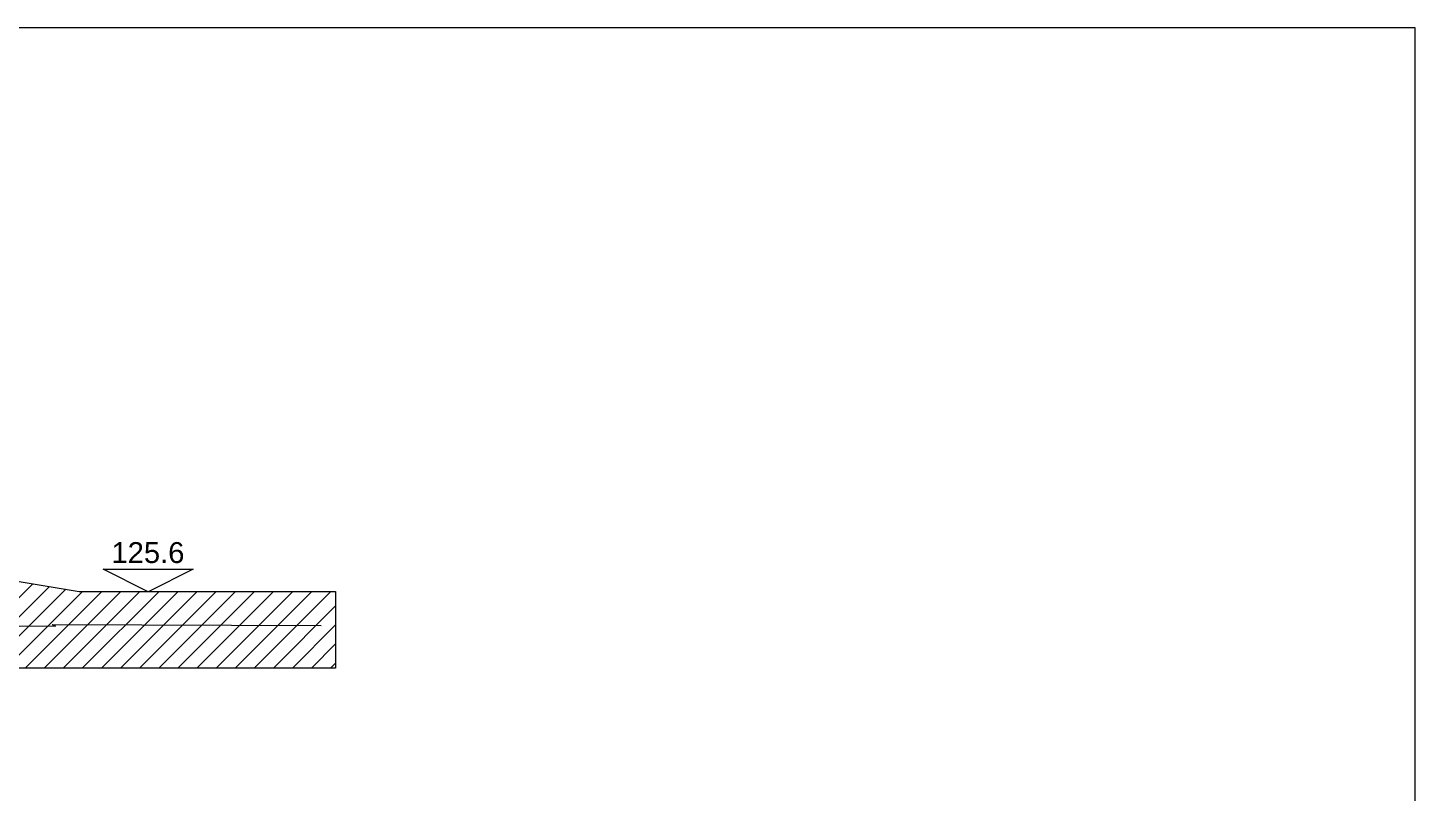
# Model space of a CAD drawing. Header units: metres. Extents: x -36.1 to 26, y -0.1 to 41.9.
# Drawn here: x 10.55 to 25.96, y 33.36 to 41.86 of the extents above; entities that cross this region are included whole.
import ezdxf
from ezdxf.enums import TextEntityAlignment as Align
from ezdxf.lldxf.tags import DXFTag

# ---------------------------------------------------------------- set-up
doc = ezdxf.new("R2010")
doc.units = ezdxf.units.M
doc.header["$MEASUREMENT"] = 0
doc.layers.add('Calque commun', color=7, linetype='Continuous')
doc.layers.add('Cotations', color=7, linetype='Continuous')
doc.styles.add('Arial6', font='arial.ttf', dxfattribs={"height": 0.231939})
tags = doc.linetypes.add('HIDDEN', pattern=[0.375, 0.25, -0.125]).pattern_tags.tags
tags[6:7] = [DXFTag(74, 4), DXFTag(75, 0), DXFTag(340, '0'), DXFTag(46, 1.0), DXFTag(50, 0.0), DXFTag(44, 0.0), DXFTag(45, 0.0)]
tags[4:5] = [DXFTag(74, 4), DXFTag(75, 0), DXFTag(340, '0'), DXFTag(46, 1.0), DXFTag(50, 0.0), DXFTag(44, 0.0), DXFTag(45, 0.0)]

# ---------------------------------------------------------------- blocks, each defined once
blk = doc.blocks.new('Block4')
at = {"layer": 'Calque commun', "color": 0, "linetype": 'Continuous', "lineweight": 9}
blk.add_line((-0.55, 0), (0.55, 0), dxfattribs=at)
blk.add_polyline3d([(-0.5, 0.25, 0), (0, 0, 0), (0.5, 0.25, 0), (-0.5, 0.25, 0)], dxfattribs=at)
blk = doc.blocks.new('Lvl1')
at = {"layer": 'Calque commun', "color": 0, "linetype": 'ByBlock', "lineweight": -2}
blk.add_blockref('Block4', (0, 0), dxfattribs=at)
blk = doc.blocks.new('new226')
at = {"layer": 'Cotations', "color": 250, "linetype": 'ByBlock', "lineweight": -2, "extrusion": (0, 0, -1), "xscale": -1, "yscale": -1, "zscale": -1, "rotation": -180}
blk.add_blockref('Lvl1', (-11.887, 35.591), dxfattribs=at)
at = {"layer": 'Cotations', "color": 212, "linetype": 'ByBlock', "lineweight": -2, "style": 'Arial6'}
blk.add_text('125.6', height=0.2319, dxfattribs=at).set_placement((11.886, 35.841), align=Align.BOTTOM_CENTER)
blk = doc.blocks.new('hatch14')
at = {"layer": 'Calque commun', "color": 7, "linetype": 'Continuous', "lineweight": 9}
for p, q in [((9.672, 34.744), (10.609, 35.681)), ((9.885, 34.744), (10.791, 35.651)), ((10.097, 34.744), (10.973, 35.62)), ((10.309, 34.744), (11.16, 35.595)), ((10.521, 34.744), (11.373, 35.595)), ((10.733, 34.744), (11.585, 35.595)), ((10.945, 34.744), (11.797, 35.595)), ((11.157, 34.744), (12.009, 35.595)), ((11.37, 34.744), (12.221, 35.595)), ((11.582, 34.744), (12.433, 35.595)), ((11.794, 34.744), (12.645, 35.595)), ((12.006, 34.744), (12.857, 35.595)), ((12.218, 34.744), (13.07, 35.595)), ((12.43, 34.744), (13.282, 35.595)), ((12.642, 34.744), (13.494, 35.595)), ((12.854, 34.744), (13.706, 35.595)), ((13.067, 34.744), (13.918, 35.595)), ((13.279, 34.744), (13.971, 35.436)), ((13.491, 34.744), (13.971, 35.224)), ((13.703, 34.744), (13.971, 35.011)), ((13.915, 34.744), (13.971, 34.799))]:
    blk.add_line(p, q, dxfattribs=at)
at = {"layer": 'Calque commun', "color": 7, "linetype": 'Continuous', "lineweight": 18}
blk.add_polyline3d([(13.971, 34.744, 0), (11.216, 34.744, 0), (11.216, 34.744, 0), (-14.846, 34.744, 0), (-14.79, 35.328, 0), (-14.79, 35.328, 0), (-14.679, 35.319, 0), (-14.497, 35.334, 0), (-13.831, 35.382, 0), (-11.015, 35.938, 0), (-10.993, 35.938, 0), (2.112, 35.938, 0), (2.278, 35.937, 0), (8.484, 35.938, 0), (8.484, 35.938, 0), (8.425, 35.948, 0), (8.425, 35.938, 0), (8.398, 35.945, 0), (9.054, 35.94, 0), (11.122, 35.595, 0), (13.971, 35.595, 0)], close=True, dxfattribs=at)

msp = doc.modelspace()

# ---------------------------------------------------------------- linework, layer by layer
at = {"layer": 'Calque commun', "color": 26, "linetype": 'HIDDEN', "lineweight": 18}
msp.add_line((10.823, 35.226), (13.81, 35.216), dxfattribs=at)
at = {"layer": 'Calque commun', "color": 26, "linetype": 'HIDDEN', "lineweight": 18, "flags": 128}
msp.add_lwpolyline([(10.823, 35.226), (10.858, 35.209), (-2.849, 35.083), (-11.299, 35.086), (-14.135, 35.286)], dxfattribs=at)

# ---------------------------------------------------------------- block references
at = {"layer": 'Calque commun', "color": 0, "linetype": 'ByBlock', "lineweight": -2}
msp.add_blockref('hatch14', (0, 0), dxfattribs=at)
at = {"layer": 'Cotations', "color": 212, "linetype": 'ByBlock', "lineweight": -2}
msp.add_blockref('new226', (0, 0), dxfattribs=at)

# ---------------------------------------------------------------- meshes
at = {"layer": 'Calque commun', "color": 7, "linetype": 'Continuous', "lineweight": 9}
mesh = msp.add_polyface(dxfattribs=at)
corners = [(25.962, 41.858), (-34.038, 41.858), (-34.038, -0.142), (25.962, -0.142)]
mesh.append_faces([[corners[k] for k in face] for face in [(0, 1, 2, 3)]], dxfattribs={"color": 7})

doc.saveas('drawing.dxf')
